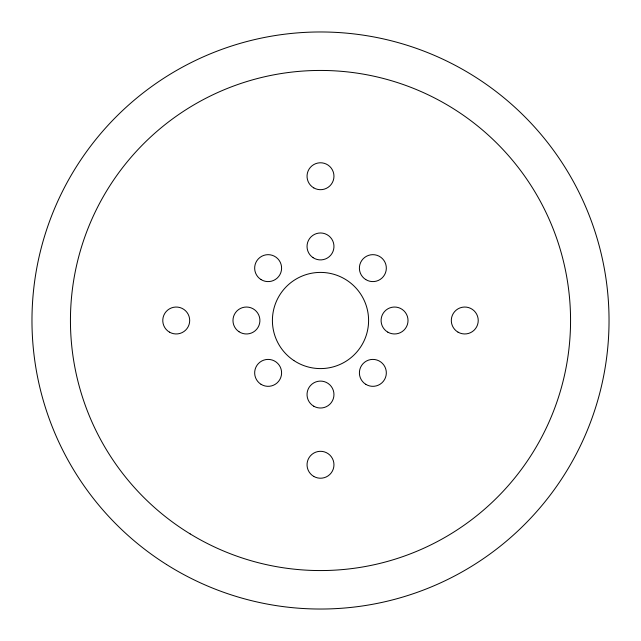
<?xml version="1.0" encoding="UTF-8"?>
<svg xmlns="http://www.w3.org/2000/svg" width="641" height="641" viewBox="0 0 641 641"><rect width="100%" height="100%" fill="white"/><g stroke="black" fill="none" stroke-linecap="round" stroke-linejoin="round"><path stroke-width="0.96" d="M293.89 360.554A48.091 48.091 0 0 0 368.495 323.521A48.091 48.091 0 0 0 299.115 277.425A48.091 48.091 0 0 0 293.89 360.554M261.039 384.312A13.461 13.461 0 0 0 281.591 373.286A13.461 13.461 0 0 0 261.768 361.003A13.461 13.461 0 0 0 261.039 384.312M313.77 406.218A13.461 13.461 0 0 0 333.961 394.56A13.461 13.461 0 0 0 313.77 382.893A13.461 13.461 0 0 0 313.77 406.218M365.771 384.312A13.461 13.461 0 0 0 386.323 373.286A13.461 13.461 0 0 0 366.5 361.003A13.461 13.461 0 0 0 365.771 384.312M387.821 332.158A13.461 13.461 0 0 0 408.021 320.5A13.461 13.461 0 0 0 387.821 308.842A13.461 13.461 0 0 0 387.821 332.158M365.771 279.58A13.461 13.461 0 0 0 386.323 268.555A13.461 13.461 0 0 0 366.5 256.264A13.461 13.461 0 0 0 365.771 279.58M313.048 257.658A13.461 13.461 0 0 0 333.937 247.29A13.461 13.461 0 0 0 314.515 234.382A13.461 13.461 0 0 0 313.048 257.658M261.039 279.58A13.461 13.461 0 0 0 281.591 268.555A13.461 13.461 0 0 0 261.768 256.264A13.461 13.461 0 0 0 261.039 279.58M238.989 331.718A13.461 13.461 0 0 0 259.885 321.349A13.461 13.461 0 0 0 240.455 308.441A13.461 13.461 0 0 0 238.989 331.718M166.58 564.545A288.53 288.53 0 0 0 608.814 331.774A288.53 288.53 0 0 0 186.106 65.182A288.53 288.53 0 0 0 166.58 564.545M169.504 332.158A13.461 13.461 0 0 0 189.696 320.5A13.461 13.461 0 0 0 169.504 308.842A13.461 13.461 0 0 0 169.504 332.158M313.77 187.893A13.461 13.461 0 0 0 333.961 176.235A13.461 13.461 0 0 0 313.77 164.577A13.461 13.461 0 0 0 313.77 187.893M458.035 332.158A13.461 13.461 0 0 0 478.234 320.5A13.461 13.461 0 0 0 458.035 308.842A13.461 13.461 0 0 0 458.035 332.158M313.77 476.423A13.461 13.461 0 0 0 333.961 464.765A13.461 13.461 0 0 0 313.77 453.107A13.461 13.461 0 0 0 313.77 476.423M190.185 533.921A250.062 250.062 0 0 0 570.482 326.654A250.062 250.062 0 0 0 200.833 100.933A250.062 250.062 0 0 0 190.185 533.921"/></g></svg>
